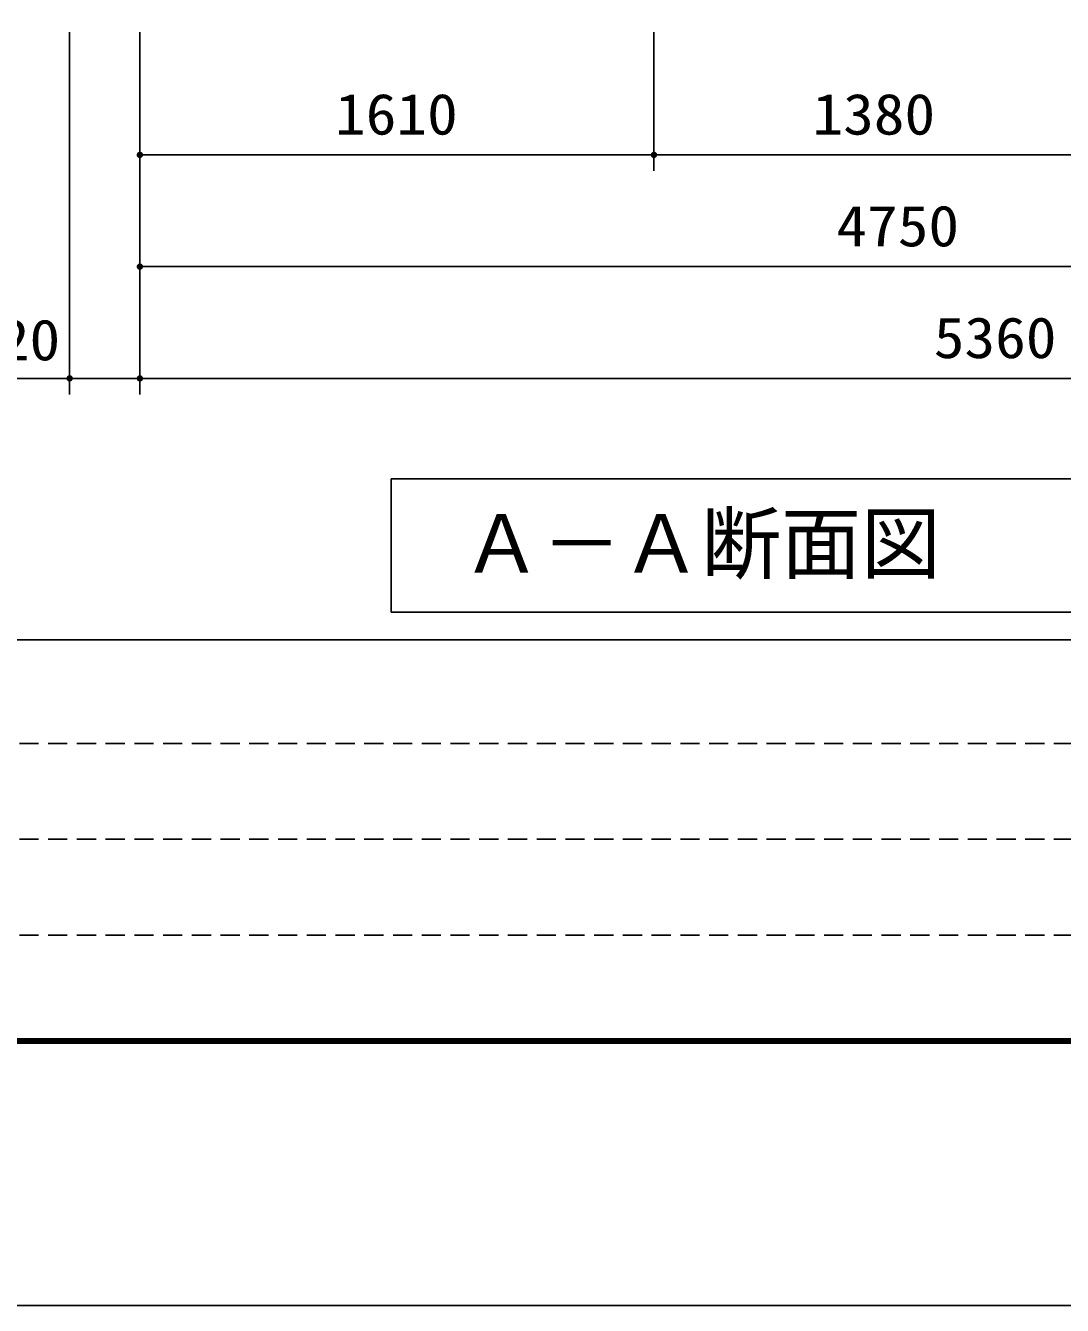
# Model space of a CAD drawing. Units: millimetres, scale not verified. Extents: x -14850 to 14850, y -10500 to 10500.
# Drawn here: x -10801 to -7554, y -10500 to -6492 of the extents above; entities that cross this region are included whole.
import ezdxf
from ezdxf.enums import TextEntityAlignment as Align

# ---------------------------------------------------------------- set-up
doc = ezdxf.new("R2010")
doc.units = ezdxf.units.MM
doc.header["$LTSCALE"] = 50
doc.linetypes.add('DASHED1', pattern=[1.8, 1.2, -0.6])
for name, color, linetype, lineweight in [('0-1_水管', 3, 'Continuous', 25), ('0-5_製作', 5, 'Continuous', 25), ('0-6_図面枠', 7, 'Continuous', 25), ('0-7_Axis_waku', 7, 'Continuous', 25)]:
    doc.layers.add(name, color=color, linetype=linetype, lineweight=lineweight)
doc.styles.add('ＭＳ ゴシック', font='')
doc.styles.get('ＭＳ ゴシック').set_extended_font_data('MS Gothic')

msp = doc.modelspace()

# ---------------------------------------------------------------- linework, layer by layer
at = {"layer": '0-1_水管'}
for p, q in [((-9655.9, -7911.67), (-9655.9, -8328.34)), ((-9655.9, -8328.34), (-6322.57, -8328.34))]:
    msp.add_line(p, q, dxfattribs=at)
msp.add_lwpolyline([(-9655.9, -7911.67), (-6322.57, -7911.67), (-6322.57, -8328.34)], dxfattribs=at)
at = {"layer": '0-5_製作', "color": 2}
for p, q in [((-10662.76, -7646.69), (-10662.76, -6512.57)), ((-10442.76, -7646.69), (-10442.76, -6512.57)), ((-8832.76, -6946.69), (-8832.76, -6512.57)), ((-10442.76, -6896.69), (-8832.76, -6896.69)), ((-8832.76, -6896.69), (-7452.76, -6896.69)), ((-5692.76, -7246.69), (-10442.76, -7246.69)), ((-10662.76, -7596.69), (-11008.39, -7596.69)), ((-10442.76, -7596.69), (-10662.76, -7596.69)), ((-5082.76, -7596.69), (-10442.76, -7596.69))]:
    msp.add_line(p, q, dxfattribs=at)
at = {"layer": '0-5_製作'}
for points in [[(-10452.27, -6893.6), (-10442.76, -6896.69), (-10452.58, -6894.81)], [(-10451.81, -6892.43), (-10442.76, -6896.69), (-10452.27, -6893.6)], [(-10451.2, -6891.33), (-10442.76, -6896.69), (-10451.81, -6892.43)], [(-10450.47, -6890.31), (-10442.76, -6896.69), (-10451.2, -6891.33)], [(-10449.61, -6889.4), (-10442.76, -6896.69), (-10450.47, -6890.31)], [(-10448.64, -6888.6), (-10442.76, -6896.69), (-10449.61, -6889.4)], [(-10447.58, -6887.92), (-10442.76, -6896.69), (-10448.64, -6888.6)], [(-10447.58, -6887.92), (-10442.76, -6886.69), (-10442.76, -6896.69)], [(-10446.44, -6887.39), (-10442.76, -6886.69), (-10447.58, -6887.92)], [(-10445.25, -6887), (-10442.76, -6886.69), (-10446.44, -6887.39)], [(-10444.01, -6886.76), (-10442.76, -6886.69), (-10445.25, -6887)], [(-10442.76, -6886.69), (-10432.76, -6896.69), (-10442.76, -6896.69)], [(-10442.13, -6886.71), (-10432.76, -6896.69), (-10442.76, -6886.69)], [(-10440.89, -6886.86), (-10432.76, -6896.69), (-10442.13, -6886.71)], [(-10439.67, -6887.17), (-10432.76, -6896.69), (-10440.89, -6886.86)], [(-10438.5, -6887.64), (-10432.76, -6896.69), (-10439.67, -6887.17)], [(-10438.5, -6887.64), (-10432.84, -6895.43), (-10432.76, -6896.69)], [(-10437.4, -6888.24), (-10432.84, -6895.43), (-10438.5, -6887.64)], [(-10437.4, -6888.24), (-10433.07, -6894.2), (-10432.84, -6895.43)], [(-10436.39, -6888.98), (-10433.07, -6894.2), (-10437.4, -6888.24)], [(-10436.39, -6888.98), (-10433.46, -6893), (-10433.07, -6894.2)], [(-10435.47, -6889.84), (-10433.46, -6893), (-10436.39, -6888.98)], [(-10435.47, -6889.84), (-10434, -6891.87), (-10433.46, -6893)], [(-10434.67, -6890.81), (-10434, -6891.87), (-10435.47, -6889.84)], [(-8842.27, -6893.6), (-8832.76, -6896.69), (-8842.58, -6894.81)], [(-8841.81, -6892.43), (-8832.76, -6896.69), (-8842.27, -6893.6)], [(-8841.2, -6891.33), (-8832.76, -6896.69), (-8841.81, -6892.43)], [(-8840.47, -6890.31), (-8832.76, -6896.69), (-8841.2, -6891.33)], [(-8839.61, -6889.4), (-8832.76, -6896.69), (-8840.47, -6890.31)], [(-8838.64, -6888.6), (-8832.76, -6896.69), (-8839.61, -6889.4)], [(-8838.64, -6888.6), (-8832.76, -6886.69), (-8832.76, -6896.69)], [(-8837.58, -6887.92), (-8832.76, -6886.69), (-8838.64, -6888.6)], [(-8836.44, -6887.39), (-8832.76, -6886.69), (-8837.58, -6887.92)], [(-8835.25, -6887), (-8832.76, -6886.69), (-8836.44, -6887.39)], [(-8834.01, -6886.76), (-8832.76, -6886.69), (-8835.25, -6887)], [(-8832.76, -6886.69), (-8822.76, -6896.69), (-8832.76, -6896.69)], [(-8832.13, -6886.71), (-8822.76, -6896.69), (-8832.76, -6886.69)], [(-8830.89, -6886.86), (-8822.76, -6896.69), (-8832.13, -6886.71)], [(-8829.67, -6887.17), (-8822.76, -6896.69), (-8830.89, -6886.86)], [(-8829.67, -6887.17), (-8822.84, -6895.43), (-8822.76, -6896.69)], [(-8828.5, -6887.64), (-8822.84, -6895.43), (-8829.67, -6887.17)], [(-8828.5, -6887.64), (-8823.07, -6894.2), (-8822.84, -6895.43)], [(-8827.4, -6888.24), (-8823.07, -6894.2), (-8828.5, -6887.64)], [(-8827.4, -6888.24), (-8823.46, -6893), (-8823.07, -6894.2)], [(-8826.39, -6888.98), (-8823.46, -6893), (-8827.4, -6888.24)], [(-8826.39, -6888.98), (-8824, -6891.87), (-8823.46, -6893)], [(-8825.47, -6889.84), (-8824, -6891.87), (-8826.39, -6888.98)], [(-8825.47, -6889.84), (-8824.67, -6890.81), (-8824, -6891.87)], [(-10452.74, -6896.06), (-10442.76, -6896.69), (-10452.76, -6896.69)], [(-10452.76, -6896.69), (-10447.02, -6905.73), (-10452.68, -6897.94)], [(-10452.76, -6896.69), (-10445.85, -6906.2), (-10447.02, -6905.73)], [(-10442.76, -6896.69), (-10445.85, -6906.2), (-10452.76, -6896.69)], [(-10452.58, -6894.81), (-10442.76, -6896.69), (-10452.74, -6896.06)], [(-10452.68, -6897.94), (-10448.12, -6905.13), (-10452.45, -6899.17)], [(-10452.68, -6897.94), (-10447.02, -6905.73), (-10448.12, -6905.13)], [(-10452.45, -6899.17), (-10449.13, -6904.39), (-10452.06, -6900.37)], [(-10452.45, -6899.17), (-10448.12, -6905.13), (-10449.13, -6904.39)], [(-10452.06, -6900.37), (-10450.05, -6903.53), (-10451.52, -6901.5)], [(-10452.06, -6900.37), (-10449.13, -6904.39), (-10450.05, -6903.53)], [(-10451.52, -6901.5), (-10450.05, -6903.53), (-10450.85, -6902.56)], [(-10442.76, -6896.69), (-10444.63, -6906.51), (-10445.85, -6906.2)], [(-10442.76, -6896.69), (-10443.39, -6906.67), (-10444.63, -6906.51)], [(-10442.76, -6896.69), (-10442.76, -6906.69), (-10443.39, -6906.67)], [(-10442.76, -6896.69), (-10441.51, -6906.61), (-10442.76, -6906.69)], [(-10442.76, -6896.69), (-10440.27, -6906.37), (-10441.51, -6906.61)], [(-10442.76, -6896.69), (-10439.08, -6905.98), (-10440.27, -6906.37)], [(-10442.76, -6896.69), (-10437.94, -6905.45), (-10439.08, -6905.98)], [(-10442.76, -6896.69), (-10436.88, -6904.78), (-10437.94, -6905.45)], [(-10432.76, -6896.69), (-10436.88, -6904.78), (-10442.76, -6896.69)], [(-10432.76, -6896.69), (-10435.92, -6903.98), (-10436.88, -6904.78)], [(-10432.76, -6896.69), (-10435.06, -6903.06), (-10435.92, -6903.98)], [(-10432.76, -6896.69), (-10434.32, -6902.04), (-10435.06, -6903.06)], [(-10432.76, -6896.69), (-10433.71, -6900.94), (-10434.32, -6902.04)], [(-10432.76, -6896.69), (-10433.25, -6899.78), (-10433.71, -6900.94)], [(-10432.76, -6896.69), (-10432.94, -6898.56), (-10433.25, -6899.78)], [(-10432.76, -6896.69), (-10432.78, -6897.31), (-10432.94, -6898.56)], [(-8842.74, -6896.06), (-8832.76, -6896.69), (-8842.76, -6896.69)], [(-8842.76, -6896.69), (-8835.85, -6906.2), (-8842.68, -6897.94)], [(-8842.76, -6896.69), (-8834.63, -6906.51), (-8835.85, -6906.2)], [(-8832.76, -6896.69), (-8834.63, -6906.51), (-8842.76, -6896.69)], [(-8842.58, -6894.81), (-8832.76, -6896.69), (-8842.74, -6896.06)], [(-8842.68, -6897.94), (-8837.02, -6905.73), (-8842.45, -6899.17)], [(-8842.68, -6897.94), (-8835.85, -6906.2), (-8837.02, -6905.73)], [(-8842.45, -6899.17), (-8838.12, -6905.13), (-8842.06, -6900.37)], [(-8842.45, -6899.17), (-8837.02, -6905.73), (-8838.12, -6905.13)], [(-8842.06, -6900.37), (-8839.13, -6904.39), (-8841.52, -6901.5)], [(-8842.06, -6900.37), (-8838.12, -6905.13), (-8839.13, -6904.39)], [(-8841.52, -6901.5), (-8840.05, -6903.53), (-8840.85, -6902.56)], [(-8841.52, -6901.5), (-8839.13, -6904.39), (-8840.05, -6903.53)], [(-8832.76, -6896.69), (-8833.39, -6906.67), (-8834.63, -6906.51)], [(-8832.76, -6896.69), (-8832.76, -6906.69), (-8833.39, -6906.67)], [(-8832.76, -6896.69), (-8831.51, -6906.61), (-8832.76, -6906.69)], [(-8832.76, -6896.69), (-8830.27, -6906.37), (-8831.51, -6906.61)], [(-8832.76, -6896.69), (-8829.08, -6905.98), (-8830.27, -6906.37)], [(-8832.76, -6896.69), (-8827.94, -6905.45), (-8829.08, -6905.98)], [(-8832.76, -6896.69), (-8826.88, -6904.78), (-8827.94, -6905.45)], [(-8832.76, -6896.69), (-8825.92, -6903.98), (-8826.88, -6904.78)], [(-8822.76, -6896.69), (-8825.92, -6903.98), (-8832.76, -6896.69)], [(-8822.76, -6896.69), (-8825.06, -6903.06), (-8825.92, -6903.98)], [(-8822.76, -6896.69), (-8824.32, -6902.04), (-8825.06, -6903.06)], [(-8822.76, -6896.69), (-8823.71, -6900.94), (-8824.32, -6902.04)], [(-8822.76, -6896.69), (-8823.25, -6899.78), (-8823.71, -6900.94)], [(-8822.76, -6896.69), (-8822.94, -6898.56), (-8823.25, -6899.78)], [(-8822.76, -6896.69), (-8822.78, -6897.31), (-8822.94, -6898.56)], [(-10452.74, -7246.06), (-10442.76, -7246.69), (-10452.76, -7246.69)], [(-10452.76, -7246.69), (-10447.02, -7255.73), (-10452.68, -7247.94)], [(-10452.76, -7246.69), (-10445.85, -7256.2), (-10447.02, -7255.73)], [(-10442.76, -7246.69), (-10445.85, -7256.2), (-10452.76, -7246.69)], [(-10452.58, -7244.81), (-10442.76, -7246.69), (-10452.74, -7246.06)], [(-10452.68, -7247.94), (-10448.12, -7255.13), (-10452.45, -7249.17)], [(-10452.68, -7247.94), (-10447.02, -7255.73), (-10448.12, -7255.13)], [(-10452.27, -7243.6), (-10442.76, -7246.69), (-10452.58, -7244.81)], [(-10452.45, -7249.17), (-10449.13, -7254.39), (-10452.06, -7250.37)], [(-10452.45, -7249.17), (-10448.12, -7255.13), (-10449.13, -7254.39)], [(-10451.81, -7242.43), (-10442.76, -7246.69), (-10452.27, -7243.6)], [(-10452.06, -7250.37), (-10450.05, -7253.53), (-10451.52, -7251.5)], [(-10452.06, -7250.37), (-10449.13, -7254.39), (-10450.05, -7253.53)], [(-10451.2, -7241.33), (-10442.76, -7246.69), (-10451.81, -7242.43)], [(-10451.52, -7251.5), (-10450.05, -7253.53), (-10450.85, -7252.56)], [(-10450.47, -7240.31), (-10442.76, -7246.69), (-10451.2, -7241.33)], [(-10449.61, -7239.4), (-10442.76, -7246.69), (-10450.47, -7240.31)], [(-10448.64, -7238.6), (-10442.76, -7246.69), (-10449.61, -7239.4)], [(-10447.58, -7237.92), (-10442.76, -7246.69), (-10448.64, -7238.6)], [(-10447.58, -7237.92), (-10442.76, -7236.69), (-10442.76, -7246.69)], [(-10446.44, -7237.39), (-10442.76, -7236.69), (-10447.58, -7237.92)], [(-10445.25, -7237), (-10442.76, -7236.69), (-10446.44, -7237.39)], [(-10442.76, -7246.69), (-10444.63, -7256.51), (-10445.85, -7256.2)], [(-10444.01, -7236.76), (-10442.76, -7236.69), (-10445.25, -7237)], [(-10442.76, -7246.69), (-10443.39, -7256.67), (-10444.63, -7256.51)], [(-10442.76, -7246.69), (-10442.76, -7256.69), (-10443.39, -7256.67)], [(-10442.76, -7236.69), (-10432.76, -7246.69), (-10442.76, -7246.69)], [(-10442.13, -7236.71), (-10432.76, -7246.69), (-10442.76, -7236.69)], [(-10442.76, -7246.69), (-10441.51, -7256.61), (-10442.76, -7256.69)], [(-10442.76, -7246.69), (-10440.27, -7256.37), (-10441.51, -7256.61)], [(-10442.76, -7246.69), (-10439.08, -7255.98), (-10440.27, -7256.37)], [(-10442.76, -7246.69), (-10437.94, -7255.45), (-10439.08, -7255.98)], [(-10442.76, -7246.69), (-10436.88, -7254.78), (-10437.94, -7255.45)], [(-10432.76, -7246.69), (-10436.88, -7254.78), (-10442.76, -7246.69)], [(-10440.89, -7236.86), (-10432.76, -7246.69), (-10442.13, -7236.71)], [(-10439.67, -7237.17), (-10432.76, -7246.69), (-10440.89, -7236.86)], [(-10438.5, -7237.64), (-10432.76, -7246.69), (-10439.67, -7237.17)], [(-10438.5, -7237.64), (-10432.84, -7245.43), (-10432.76, -7246.69)], [(-10437.4, -7238.24), (-10432.84, -7245.43), (-10438.5, -7237.64)], [(-10437.4, -7238.24), (-10433.07, -7244.2), (-10432.84, -7245.43)], [(-10436.39, -7238.98), (-10433.07, -7244.2), (-10437.4, -7238.24)], [(-10432.76, -7246.69), (-10435.92, -7253.98), (-10436.88, -7254.78)], [(-10436.39, -7238.98), (-10433.46, -7243), (-10433.07, -7244.2)], [(-10435.47, -7239.84), (-10433.46, -7243), (-10436.39, -7238.98)], [(-10432.76, -7246.69), (-10435.06, -7253.06), (-10435.92, -7253.98)], [(-10435.47, -7239.84), (-10434, -7241.87), (-10433.46, -7243)], [(-10434.67, -7240.81), (-10434, -7241.87), (-10435.47, -7239.84)], [(-10432.76, -7246.69), (-10434.32, -7252.04), (-10435.06, -7253.06)], [(-10432.76, -7246.69), (-10433.71, -7250.94), (-10434.32, -7252.04)], [(-10432.76, -7246.69), (-10433.25, -7249.78), (-10433.71, -7250.94)], [(-10432.76, -7246.69), (-10432.94, -7248.56), (-10433.25, -7249.78)], [(-10432.76, -7246.69), (-10432.78, -7247.31), (-10432.94, -7248.56)], [(-10672.74, -7596.06), (-10662.76, -7596.69), (-10672.76, -7596.69)], [(-10672.76, -7596.69), (-10667.02, -7605.73), (-10672.68, -7597.94)], [(-10672.76, -7596.69), (-10665.85, -7606.2), (-10667.02, -7605.73)], [(-10662.76, -7596.69), (-10665.85, -7606.2), (-10672.76, -7596.69)], [(-10672.58, -7594.81), (-10662.76, -7596.69), (-10672.74, -7596.06)], [(-10672.68, -7597.94), (-10668.12, -7605.13), (-10672.45, -7599.17)], [(-10672.68, -7597.94), (-10667.02, -7605.73), (-10668.12, -7605.13)], [(-10672.27, -7593.6), (-10662.76, -7596.69), (-10672.58, -7594.81)], [(-10672.45, -7599.17), (-10669.13, -7604.39), (-10672.06, -7600.37)], [(-10672.45, -7599.17), (-10668.12, -7605.13), (-10669.13, -7604.39)], [(-10671.81, -7592.43), (-10662.76, -7596.69), (-10672.27, -7593.6)], [(-10672.06, -7600.37), (-10670.05, -7603.53), (-10671.52, -7601.5)], [(-10672.06, -7600.37), (-10669.13, -7604.39), (-10670.05, -7603.53)], [(-10671.2, -7591.33), (-10662.76, -7596.69), (-10671.81, -7592.43)], [(-10671.52, -7601.5), (-10670.05, -7603.53), (-10670.85, -7602.56)], [(-10670.47, -7590.31), (-10662.76, -7596.69), (-10671.2, -7591.33)], [(-10669.61, -7589.4), (-10662.76, -7596.69), (-10670.47, -7590.31)], [(-10668.64, -7588.6), (-10662.76, -7596.69), (-10669.61, -7589.4)], [(-10667.58, -7587.92), (-10662.76, -7596.69), (-10668.64, -7588.6)], [(-10667.58, -7587.92), (-10662.76, -7586.69), (-10662.76, -7596.69)], [(-10666.44, -7587.39), (-10662.76, -7586.69), (-10667.58, -7587.92)], [(-10665.25, -7587), (-10662.76, -7586.69), (-10666.44, -7587.39)], [(-10662.76, -7596.69), (-10664.63, -7606.51), (-10665.85, -7606.2)], [(-10664.01, -7586.76), (-10662.76, -7586.69), (-10665.25, -7587)], [(-10662.76, -7596.69), (-10663.39, -7606.67), (-10664.63, -7606.51)], [(-10662.76, -7596.69), (-10662.76, -7606.69), (-10663.39, -7606.67)], [(-10662.76, -7586.69), (-10652.76, -7596.69), (-10662.76, -7596.69)], [(-10662.13, -7586.71), (-10652.76, -7596.69), (-10662.76, -7586.69)], [(-10662.76, -7596.69), (-10661.51, -7606.61), (-10662.76, -7606.69)], [(-10662.76, -7596.69), (-10660.27, -7606.37), (-10661.51, -7606.61)], [(-10662.76, -7596.69), (-10659.08, -7605.98), (-10660.27, -7606.37)], [(-10662.76, -7596.69), (-10657.94, -7605.45), (-10659.08, -7605.98)], [(-10662.76, -7596.69), (-10656.88, -7604.78), (-10657.94, -7605.45)], [(-10652.76, -7596.69), (-10656.88, -7604.78), (-10662.76, -7596.69)], [(-10660.89, -7586.86), (-10652.76, -7596.69), (-10662.13, -7586.71)], [(-10659.67, -7587.17), (-10652.76, -7596.69), (-10660.89, -7586.86)], [(-10658.5, -7587.64), (-10652.76, -7596.69), (-10659.67, -7587.17)], [(-10658.5, -7587.64), (-10652.84, -7595.43), (-10652.76, -7596.69)], [(-10657.4, -7588.24), (-10652.84, -7595.43), (-10658.5, -7587.64)], [(-10657.4, -7588.24), (-10653.07, -7594.2), (-10652.84, -7595.43)], [(-10656.39, -7588.98), (-10653.07, -7594.2), (-10657.4, -7588.24)], [(-10652.76, -7596.69), (-10655.92, -7603.98), (-10656.88, -7604.78)], [(-10656.39, -7588.98), (-10653.46, -7593), (-10653.07, -7594.2)], [(-10655.47, -7589.84), (-10653.46, -7593), (-10656.39, -7588.98)], [(-10652.76, -7596.69), (-10655.06, -7603.06), (-10655.92, -7603.98)], [(-10655.47, -7589.84), (-10654, -7591.87), (-10653.46, -7593)], [(-10654.67, -7590.81), (-10654, -7591.87), (-10655.47, -7589.84)], [(-10652.76, -7596.69), (-10654.32, -7602.04), (-10655.06, -7603.06)], [(-10652.76, -7596.69), (-10653.71, -7600.94), (-10654.32, -7602.04)], [(-10652.76, -7596.69), (-10653.25, -7599.78), (-10653.71, -7600.94)], [(-10652.76, -7596.69), (-10652.94, -7598.56), (-10653.25, -7599.78)], [(-10652.76, -7596.69), (-10652.78, -7597.31), (-10652.94, -7598.56)], [(-10452.74, -7596.06), (-10442.76, -7596.69), (-10452.76, -7596.69)], [(-10452.76, -7596.69), (-10445.85, -7606.2), (-10452.68, -7597.94)], [(-10452.76, -7596.69), (-10444.63, -7606.51), (-10445.85, -7606.2)], [(-10442.76, -7596.69), (-10444.63, -7606.51), (-10452.76, -7596.69)], [(-10452.58, -7594.81), (-10442.76, -7596.69), (-10452.74, -7596.06)], [(-10452.68, -7597.94), (-10447.02, -7605.73), (-10452.45, -7599.17)], [(-10452.68, -7597.94), (-10445.85, -7606.2), (-10447.02, -7605.73)], [(-10452.27, -7593.6), (-10442.76, -7596.69), (-10452.58, -7594.81)], [(-10452.45, -7599.17), (-10448.12, -7605.13), (-10452.06, -7600.37)], [(-10452.45, -7599.17), (-10447.02, -7605.73), (-10448.12, -7605.13)], [(-10451.81, -7592.43), (-10442.76, -7596.69), (-10452.27, -7593.6)], [(-10452.06, -7600.37), (-10449.13, -7604.39), (-10451.52, -7601.5)], [(-10452.06, -7600.37), (-10448.12, -7605.13), (-10449.13, -7604.39)], [(-10451.2, -7591.33), (-10442.76, -7596.69), (-10451.81, -7592.43)], [(-10451.52, -7601.5), (-10450.05, -7603.53), (-10450.85, -7602.56)], [(-10451.52, -7601.5), (-10449.13, -7604.39), (-10450.05, -7603.53)], [(-10450.47, -7590.31), (-10442.76, -7596.69), (-10451.2, -7591.33)], [(-10449.61, -7589.4), (-10442.76, -7596.69), (-10450.47, -7590.31)], [(-10448.64, -7588.6), (-10442.76, -7596.69), (-10449.61, -7589.4)], [(-10448.64, -7588.6), (-10442.76, -7586.69), (-10442.76, -7596.69)], [(-10447.58, -7587.92), (-10442.76, -7586.69), (-10448.64, -7588.6)], [(-10446.44, -7587.39), (-10442.76, -7586.69), (-10447.58, -7587.92)], [(-10445.25, -7587), (-10442.76, -7586.69), (-10446.44, -7587.39)], [(-10444.01, -7586.76), (-10442.76, -7586.69), (-10445.25, -7587)], [(-10442.76, -7596.69), (-10443.39, -7606.67), (-10444.63, -7606.51)], [(-10442.76, -7596.69), (-10442.76, -7606.69), (-10443.39, -7606.67)], [(-10442.76, -7586.69), (-10432.76, -7596.69), (-10442.76, -7596.69)], [(-10442.13, -7586.71), (-10432.76, -7596.69), (-10442.76, -7586.69)], [(-10442.76, -7596.69), (-10441.51, -7606.61), (-10442.76, -7606.69)], [(-10442.76, -7596.69), (-10440.27, -7606.37), (-10441.51, -7606.61)], [(-10442.76, -7596.69), (-10439.08, -7605.98), (-10440.27, -7606.37)], [(-10442.76, -7596.69), (-10437.94, -7605.45), (-10439.08, -7605.98)], [(-10442.76, -7596.69), (-10436.88, -7604.78), (-10437.94, -7605.45)], [(-10442.76, -7596.69), (-10435.92, -7603.98), (-10436.88, -7604.78)], [(-10432.76, -7596.69), (-10435.92, -7603.98), (-10442.76, -7596.69)], [(-10440.89, -7586.86), (-10432.76, -7596.69), (-10442.13, -7586.71)], [(-10439.67, -7587.17), (-10432.76, -7596.69), (-10440.89, -7586.86)], [(-10439.67, -7587.17), (-10432.84, -7595.43), (-10432.76, -7596.69)], [(-10438.5, -7587.64), (-10432.84, -7595.43), (-10439.67, -7587.17)], [(-10438.5, -7587.64), (-10433.07, -7594.2), (-10432.84, -7595.43)], [(-10437.4, -7588.24), (-10433.07, -7594.2), (-10438.5, -7587.64)], [(-10437.4, -7588.24), (-10433.46, -7593), (-10433.07, -7594.2)], [(-10436.39, -7588.98), (-10433.46, -7593), (-10437.4, -7588.24)], [(-10436.39, -7588.98), (-10434, -7591.87), (-10433.46, -7593)], [(-10435.47, -7589.84), (-10434, -7591.87), (-10436.39, -7588.98)], [(-10432.76, -7596.69), (-10435.06, -7603.06), (-10435.92, -7603.98)], [(-10435.47, -7589.84), (-10434.67, -7590.81), (-10434, -7591.87)], [(-10432.76, -7596.69), (-10434.32, -7602.04), (-10435.06, -7603.06)], [(-10432.76, -7596.69), (-10433.71, -7600.94), (-10434.32, -7602.04)], [(-10432.76, -7596.69), (-10433.25, -7599.78), (-10433.71, -7600.94)], [(-10432.76, -7596.69), (-10432.94, -7598.56), (-10433.25, -7599.78)], [(-10432.76, -7596.69), (-10432.78, -7597.31), (-10432.94, -7598.56)]]:
    msp.add_solid(points, dxfattribs=at)
at = {"layer": '0-6_図面枠'}
msp.add_lwpolyline([(-14850, -10500), (14850, -10500), (14850, 10500), (-14850, 10500)], close=True, dxfattribs=at)
at = {"layer": '0-7_Axis_waku'}
for p, q in [((-12950, -8415), (14000, -8415)), ((14014, -9679.01), (-12964, -9679.01)), ((14013, -9678.01), (-12963, -9678.01)), ((14012, -9677.01), (-12962, -9677.01)), ((14011, -9676.01), (-12961, -9676.01)), ((14010, -9675.01), (-12960, -9675.01)), ((14009, -9674.01), (-12959, -9674.01)), ((14008, -9673.01), (-12958, -9673.01)), ((14007, -9672.01), (-12957, -9672.01)), ((14006, -9671.01), (-12956, -9671.01)), ((14005, -9670.01), (-12955, -9670.01)), ((14004, -9669.01), (-12954, -9669.01)), ((14003, -9668.01), (-12953, -9668.01)), ((14002, -9667.01), (-12952, -9667.01)), ((14001, -9666.01), (-12951, -9666.01)), ((-12950, -9665), (14000, -9665))]:
    msp.add_line(p, q, dxfattribs=at)
at = {"layer": '0-7_Axis_waku', "linetype": 'DASHED1'}
for p, q in [((400, -8740), (-12950, -8740)), ((400, -9040), (-12950, -9040)), ((400, -9340), (-12950, -9340))]:
    msp.add_line(p, q, dxfattribs=at)

# ---------------------------------------------------------------- texts
at = {"layer": '0-1_水管', "color": 4, "style": 'ＭＳ ゴシック'}
msp.add_text('Ａ－Ａ断面図', height=183.3, dxfattribs=at).set_placement((-9434.43, -8260.07), align=Align.BOTTOM_LEFT)
at = {"layer": '0-5_製作', "color": 4, "style": 'ＭＳ ゴシック', "width": 1.1}
for s, p in [('1610', (-9831.51, -6871.69)), ('1380', (-8336.51, -6871.69)), ('4750', (-8261.51, -7221.69)), ('220', (-10980.51, -7578.62)), ('5360', (-7956.51, -7571.69))]:
    msp.add_text(s, height=128.4, dxfattribs=at).set_placement(p, align=Align.BOTTOM_LEFT)

doc.saveas('drawing.dxf')
